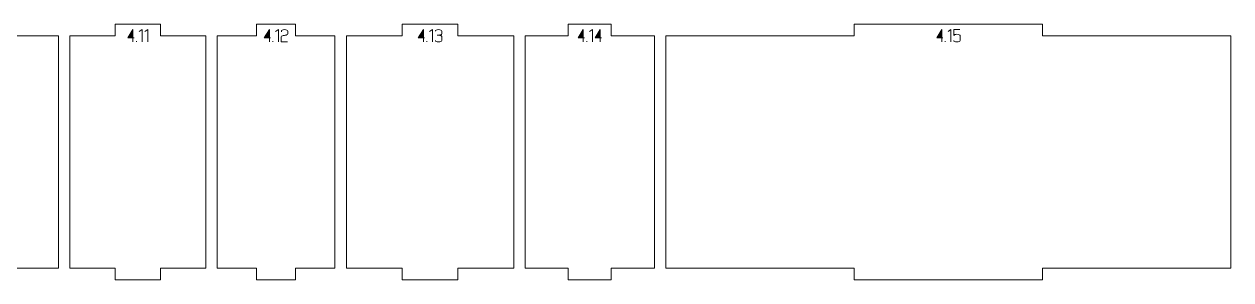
# Model space of a CAD drawing. Header units: centimetres. Extents: x -158 to 228, y -202 to 254.
# Drawn here: x -76.81 to -45.59, y -151.34 to -144.74 of the extents above; entities that cross this region are included whole.
import ezdxf

# ---------------------------------------------------------------- set-up
doc = ezdxf.new("R2010")
doc.units = ezdxf.units.CM
doc.header["$MEASUREMENT"] = 0
doc.layers.add('Capa 1', color=7, linetype='Continuous')

msp = doc.modelspace()

# ---------------------------------------------------------------- hatches: boundary and pattern name
at = {"layer": 'Capa 1', "true_color": 0x3e4095}
h = msp.add_hatch(color=175, dxfattribs=at)
edge = h.paths.add_edge_path()
edge.add_spline(control_points=[(-73.99664, -145.0886), (-73.99664, -145.0886), (-73.99664, -144.87626), (-73.99664, -144.87626), (-73.99664, -144.87626), (-74.12643, -145.0886), (-74.12643, -145.0886), (-74.12643, -145.0886), (-73.99664, -145.0886), (-73.99664, -145.0886)], knot_values=[0, 0, 0, 0, 0.33333333, 0.33333333, 0.33333333, 0.66666667, 0.66666667, 0.66666667, 1, 1, 1, 1], degree=3, periodic=1)
h = msp.add_hatch(color=175, dxfattribs=at)
edge = h.paths.add_edge_path()
edge.add_spline(control_points=[(-73.99664, -145.0886), (-73.99664, -145.0886), (-73.99664, -145.19316), (-73.99664, -145.19316), (-73.99664, -145.19316), (-73.99664, -145.0886), (-73.99664, -145.0886), (-73.99664, -145.0886), (-74.12643, -145.0886), (-74.12643, -145.0886), (-74.12643, -145.0886), (-73.99664, -144.87626), (-73.99664, -144.87626), (-73.99664, -144.87626), (-73.99664, -145.0886), (-73.99664, -145.0886), (-73.99664, -145.0886), (-73.96683, -145.0886), (-73.96683, -145.0886), (-73.96683, -145.0886), (-73.99664, -145.0886), (-73.99664, -145.0886)], knot_values=[0, 0, 0, 0, 0.14285714, 0.14285714, 0.14285714, 0.28571429, 0.28571429, 0.28571429, 0.42857143, 0.42857143, 0.42857143, 0.57142857, 0.57142857, 0.57142857, 0.71428571, 0.71428571, 0.71428571, 0.85714286, 0.85714286, 0.85714286, 1, 1, 1, 1], degree=3, periodic=1)
h = msp.add_hatch(color=175, dxfattribs=at)
edge = h.paths.add_edge_path()
edge.add_spline(control_points=[(-73.75679, -144.87626), (-73.75679, -144.87626), (-73.83292, -144.929), (-73.83292, -144.929), (-73.83292, -144.929), (-73.75679, -144.87626), (-73.75679, -144.87626), (-73.75679, -144.87626), (-73.75679, -145.19316), (-73.75679, -145.19316), (-73.75679, -145.19316), (-73.75679, -144.87626), (-73.75679, -144.87626)], knot_values=[0, 0, 0, 0, 0.25, 0.25, 0.25, 0.5, 0.5, 0.5, 0.75, 0.75, 0.75, 1, 1, 1, 1], degree=3, periodic=1)
h = msp.add_hatch(color=175, dxfattribs=at)
edge = h.paths.add_edge_path()
edge.add_spline(control_points=[(-73.61003, -144.87626), (-73.61003, -144.87626), (-73.68616, -144.929), (-73.68616, -144.929), (-73.68616, -144.929), (-73.61003, -144.87626), (-73.61003, -144.87626), (-73.61003, -144.87626), (-73.61003, -145.19316), (-73.61003, -145.19316), (-73.61003, -145.19316), (-73.61003, -144.87626), (-73.61003, -144.87626)], knot_values=[0, 0, 0, 0, 0.25, 0.25, 0.25, 0.5, 0.5, 0.5, 0.75, 0.75, 0.75, 1, 1, 1, 1], degree=3, periodic=1)
h = msp.add_hatch(color=175, dxfattribs=at)
edge = h.paths.add_edge_path()
edge.add_spline(control_points=[(-70.46675, -145.0886), (-70.46675, -145.0886), (-70.46675, -144.87626), (-70.46675, -144.87626), (-70.46675, -144.87626), (-70.59654, -145.0886), (-70.59654, -145.0886), (-70.59654, -145.0886), (-70.46675, -145.0886), (-70.46675, -145.0886)], knot_values=[0, 0, 0, 0, 0.33333333, 0.33333333, 0.33333333, 0.66666667, 0.66666667, 0.66666667, 1, 1, 1, 1], degree=3, periodic=1)
h = msp.add_hatch(color=175, dxfattribs=at)
edge = h.paths.add_edge_path()
edge.add_spline(control_points=[(-70.46675, -145.0886), (-70.46675, -145.0886), (-70.46675, -145.19316), (-70.46675, -145.19316), (-70.46675, -145.19316), (-70.46675, -145.0886), (-70.46675, -145.0886), (-70.46675, -145.0886), (-70.59654, -145.0886), (-70.59654, -145.0886), (-70.59654, -145.0886), (-70.46675, -144.87626), (-70.46675, -144.87626), (-70.46675, -144.87626), (-70.46675, -145.0886), (-70.46675, -145.0886), (-70.46675, -145.0886), (-70.43694, -145.0886), (-70.43694, -145.0886), (-70.43694, -145.0886), (-70.46675, -145.0886), (-70.46675, -145.0886)], knot_values=[0, 0, 0, 0, 0.14285714, 0.14285714, 0.14285714, 0.28571429, 0.28571429, 0.28571429, 0.42857143, 0.42857143, 0.42857143, 0.57142857, 0.57142857, 0.57142857, 0.71428571, 0.71428571, 0.71428571, 0.85714286, 0.85714286, 0.85714286, 1, 1, 1, 1], degree=3, periodic=1)
h = msp.add_hatch(color=175, dxfattribs=at)
edge = h.paths.add_edge_path()
edge.add_spline(control_points=[(-70.2269, -144.87626), (-70.2269, -144.87626), (-70.30303, -144.929), (-70.30303, -144.929), (-70.30303, -144.929), (-70.2269, -144.87626), (-70.2269, -144.87626), (-70.2269, -144.87626), (-70.2269, -145.19316), (-70.2269, -145.19316), (-70.2269, -145.19316), (-70.2269, -144.87626), (-70.2269, -144.87626)], knot_values=[0, 0, 0, 0, 0.25, 0.25, 0.25, 0.5, 0.5, 0.5, 0.75, 0.75, 0.75, 1, 1, 1, 1], degree=3, periodic=1)
h = msp.add_hatch(color=175, dxfattribs=at)
edge = h.paths.add_edge_path()
edge.add_spline(control_points=[(-70.15673, -145.19316), (-70.15673, -145.19316), (-70.15673, -145.06062), (-70.15673, -145.06062), (-70.15581, -145.0487), (-70.14496, -145.03953), (-70.12417, -145.03311), (-70.11561, -145.03249), (-70.10743, -145.0315), (-70.09963, -145.03012), (-70.09184, -145.02875), (-70.08396, -145.0273), (-70.07601, -145.02577), (-70.06134, -145.02332), (-70.0501, -145.02133), (-70.04231, -145.01981), (-70.03451, -145.01828), (-70.02694, -145.01629), (-70.0196, -145.01384), (-70.00065, -145.00681), (-69.99117, -144.99779), (-69.99117, -144.98679), (-69.99117, -144.98679), (-69.99117, -144.91203), (-69.99117, -144.91203), (-69.99117, -144.90225), (-69.99904, -144.89392), (-70.01479, -144.88704), (-70.03053, -144.88016), (-70.05018, -144.87672), (-70.07372, -144.87672), (-70.09726, -144.87672), (-70.11691, -144.88016), (-70.13265, -144.88704), (-70.1484, -144.89392), (-70.15627, -144.90225), (-70.15627, -144.91203), (-70.15627, -144.91203), (-70.15627, -144.9345), (-70.15627, -144.9345), (-70.15627, -144.9345), (-70.15627, -144.91203), (-70.15627, -144.91203), (-70.15627, -144.90225), (-70.1484, -144.89392), (-70.13265, -144.88704), (-70.11691, -144.88016), (-70.09726, -144.87672), (-70.07372, -144.87672), (-70.05018, -144.87672), (-70.03053, -144.88016), (-70.01479, -144.88704), (-69.99904, -144.89392), (-69.99117, -144.90225), (-69.99117, -144.91203), (-69.99117, -144.91203), (-69.99117, -144.98679), (-69.99117, -144.98679), (-69.99117, -144.99779), (-70.00065, -145.00681), (-70.0196, -145.01384), (-70.02694, -145.01629), (-70.03451, -145.01828), (-70.04231, -145.01981), (-70.0501, -145.02133), (-70.06134, -145.02332), (-70.07601, -145.02577), (-70.08396, -145.0273), (-70.09184, -145.02875), (-70.09963, -145.03012), (-70.10743, -145.0315), (-70.11561, -145.03249), (-70.12417, -145.03311), (-70.14496, -145.03953), (-70.15581, -145.0487), (-70.15673, -145.06062), (-70.15673, -145.06062), (-70.15673, -145.19316), (-70.15673, -145.19316), (-70.15673, -145.19316), (-69.99988, -145.19316), (-69.99988, -145.19316), (-69.99988, -145.19316), (-70.15673, -145.19316), (-70.15673, -145.19316)], knot_values=[0, 0, 0, 0, 0.03571429, 0.03571429, 0.03571429, 0.07142857, 0.07142857, 0.07142857, 0.10714286, 0.10714286, 0.10714286, 0.14285714, 0.14285714, 0.14285714, 0.17857143, 0.17857143, 0.17857143, 0.21428571, 0.21428571, 0.21428571, 0.25, 0.25, 0.25, 0.28571429, 0.28571429, 0.28571429, 0.32142857, 0.32142857, 0.32142857, 0.35714286, 0.35714286, 0.35714286, 0.39285714, 0.39285714, 0.39285714, 0.42857143, 0.42857143, 0.42857143, 0.46428571, 0.46428571, 0.46428571, 0.5, 0.5, 0.5, 0.53571429, 0.53571429, 0.53571429, 0.57142857, 0.57142857, 0.57142857, 0.60714286, 0.60714286, 0.60714286, 0.64285714, 0.64285714, 0.64285714, 0.67857143, 0.67857143, 0.67857143, 0.71428571, 0.71428571, 0.71428571, 0.75, 0.75, 0.75, 0.78571429, 0.78571429, 0.78571429, 0.82142857, 0.82142857, 0.82142857, 0.85714286, 0.85714286, 0.85714286, 0.89285714, 0.89285714, 0.89285714, 0.92857143, 0.92857143, 0.92857143, 0.96428571, 0.96428571, 0.96428571, 1, 1, 1, 1], degree=3, periodic=1)
h = msp.add_hatch(color=175, dxfattribs=at)
edge = h.paths.add_edge_path()
edge.add_spline(control_points=[(-66.48323, -145.0886), (-66.48323, -145.0886), (-66.48323, -144.87626), (-66.48323, -144.87626), (-66.48323, -144.87626), (-66.61302, -145.0886), (-66.61302, -145.0886), (-66.61302, -145.0886), (-66.48323, -145.0886), (-66.48323, -145.0886)], knot_values=[0, 0, 0, 0, 0.33333333, 0.33333333, 0.33333333, 0.66666667, 0.66666667, 0.66666667, 1, 1, 1, 1], degree=3, periodic=1)
h = msp.add_hatch(color=175, dxfattribs=at)
edge = h.paths.add_edge_path()
edge.add_spline(control_points=[(-66.48323, -145.0886), (-66.48323, -145.0886), (-66.48323, -145.19316), (-66.48323, -145.19316), (-66.48323, -145.19316), (-66.48323, -145.0886), (-66.48323, -145.0886), (-66.48323, -145.0886), (-66.61302, -145.0886), (-66.61302, -145.0886), (-66.61302, -145.0886), (-66.48323, -144.87626), (-66.48323, -144.87626), (-66.48323, -144.87626), (-66.48323, -145.0886), (-66.48323, -145.0886), (-66.48323, -145.0886), (-66.45342, -145.0886), (-66.45342, -145.0886), (-66.45342, -145.0886), (-66.48323, -145.0886), (-66.48323, -145.0886)], knot_values=[0, 0, 0, 0, 0.14285714, 0.14285714, 0.14285714, 0.28571429, 0.28571429, 0.28571429, 0.42857143, 0.42857143, 0.42857143, 0.57142857, 0.57142857, 0.57142857, 0.71428571, 0.71428571, 0.71428571, 0.85714286, 0.85714286, 0.85714286, 1, 1, 1, 1], degree=3, periodic=1)
h = msp.add_hatch(color=175, dxfattribs=at)
edge = h.paths.add_edge_path()
edge.add_spline(control_points=[(-66.24338, -144.87626), (-66.24338, -144.87626), (-66.31951, -144.929), (-66.31951, -144.929), (-66.31951, -144.929), (-66.24338, -144.87626), (-66.24338, -144.87626), (-66.24338, -144.87626), (-66.24338, -145.19316), (-66.24338, -145.19316), (-66.24338, -145.19316), (-66.24338, -144.87626), (-66.24338, -144.87626)], knot_values=[0, 0, 0, 0, 0.25, 0.25, 0.25, 0.5, 0.5, 0.5, 0.75, 0.75, 0.75, 1, 1, 1, 1], degree=3, periodic=1)
h = msp.add_hatch(color=175, dxfattribs=at)
edge = h.paths.add_edge_path()
edge.add_spline(control_points=[(-66.0902, -145.19316), (-66.11374, -145.19316), (-66.13339, -145.18972), (-66.14913, -145.18284), (-66.16488, -145.17596), (-66.17275, -145.16763), (-66.17275, -145.15785), (-66.17275, -145.16763), (-66.16488, -145.17596), (-66.14913, -145.18284), (-66.13339, -145.18972), (-66.11374, -145.19316), (-66.0902, -145.19316), (-66.06666, -145.19316), (-66.04701, -145.18972), (-66.03127, -145.18284), (-66.01552, -145.17596), (-66.00765, -145.16763), (-66.00765, -145.15785), (-66.00765, -145.15785), (-66.00765, -145.05466), (-66.00765, -145.05466), (-66.00765, -145.0464), (-66.01331, -145.03922), (-66.02462, -145.03311), (-66.03593, -145.02699), (-66.0691, -145.02286), (-66.12414, -145.02072), (-66.06941, -145.01736), (-66.03654, -145.01338), (-66.02554, -145.0088), (-66.01453, -145.00421), (-66.00857, -144.99672), (-66.00765, -144.98633), (-66.00765, -144.98633), (-66.00765, -144.91203), (-66.00765, -144.91203), (-66.00765, -144.90225), (-66.01552, -144.89392), (-66.03127, -144.88704), (-66.04701, -144.88016), (-66.06666, -144.87672), (-66.0902, -144.87672), (-66.11374, -144.87672), (-66.13339, -144.88016), (-66.14913, -144.88704), (-66.16488, -144.89392), (-66.17275, -144.90225), (-66.17275, -144.91203), (-66.17275, -144.90225), (-66.16488, -144.89392), (-66.14913, -144.88704), (-66.13339, -144.88016), (-66.11374, -144.87672), (-66.0902, -144.87672), (-66.06666, -144.87672), (-66.04701, -144.88016), (-66.03127, -144.88704), (-66.01552, -144.89392), (-66.00765, -144.90225), (-66.00765, -144.91203), (-66.00765, -144.91203), (-66.00765, -144.98633), (-66.00765, -144.98633), (-66.00857, -144.99672), (-66.01453, -145.00421), (-66.02554, -145.0088), (-66.03654, -145.01338), (-66.06941, -145.01736), (-66.12414, -145.02072), (-66.0691, -145.02286), (-66.03593, -145.02699), (-66.02462, -145.03311), (-66.01331, -145.03922), (-66.00765, -145.0464), (-66.00765, -145.05466), (-66.00765, -145.05466), (-66.00765, -145.15785), (-66.00765, -145.15785), (-66.00765, -145.16763), (-66.01552, -145.17596), (-66.03127, -145.18284), (-66.04701, -145.18972), (-66.06666, -145.19316), (-66.0902, -145.19316)], knot_values=[0, 0, 0, 0, 0.03571429, 0.03571429, 0.03571429, 0.07142857, 0.07142857, 0.07142857, 0.10714286, 0.10714286, 0.10714286, 0.14285714, 0.14285714, 0.14285714, 0.17857143, 0.17857143, 0.17857143, 0.21428571, 0.21428571, 0.21428571, 0.25, 0.25, 0.25, 0.28571429, 0.28571429, 0.28571429, 0.32142857, 0.32142857, 0.32142857, 0.35714286, 0.35714286, 0.35714286, 0.39285714, 0.39285714, 0.39285714, 0.42857143, 0.42857143, 0.42857143, 0.46428571, 0.46428571, 0.46428571, 0.5, 0.5, 0.5, 0.53571429, 0.53571429, 0.53571429, 0.57142857, 0.57142857, 0.57142857, 0.60714286, 0.60714286, 0.60714286, 0.64285714, 0.64285714, 0.64285714, 0.67857143, 0.67857143, 0.67857143, 0.71428571, 0.71428571, 0.71428571, 0.75, 0.75, 0.75, 0.78571429, 0.78571429, 0.78571429, 0.82142857, 0.82142857, 0.82142857, 0.85714286, 0.85714286, 0.85714286, 0.89285714, 0.89285714, 0.89285714, 0.92857143, 0.92857143, 0.92857143, 0.96428571, 0.96428571, 0.96428571, 1, 1, 1, 1], degree=3, periodic=1)
h = msp.add_hatch(color=175, dxfattribs=at)
edge = h.paths.add_edge_path()
edge.add_spline(control_points=[(-62.34697, -145.0886), (-62.34697, -145.0886), (-62.34697, -144.87626), (-62.34697, -144.87626), (-62.34697, -144.87626), (-62.47676, -145.0886), (-62.47676, -145.0886), (-62.47676, -145.0886), (-62.34697, -145.0886), (-62.34697, -145.0886)], knot_values=[0, 0, 0, 0, 0.33333333, 0.33333333, 0.33333333, 0.66666667, 0.66666667, 0.66666667, 1, 1, 1, 1], degree=3, periodic=1)
h = msp.add_hatch(color=175, dxfattribs=at)
edge = h.paths.add_edge_path()
edge.add_spline(control_points=[(-62.34697, -145.0886), (-62.34697, -145.0886), (-62.34697, -145.19316), (-62.34697, -145.19316), (-62.34697, -145.19316), (-62.34697, -145.0886), (-62.34697, -145.0886), (-62.34697, -145.0886), (-62.47676, -145.0886), (-62.47676, -145.0886), (-62.47676, -145.0886), (-62.34697, -144.87626), (-62.34697, -144.87626), (-62.34697, -144.87626), (-62.34697, -145.0886), (-62.34697, -145.0886), (-62.34697, -145.0886), (-62.31716, -145.0886), (-62.31716, -145.0886), (-62.31716, -145.0886), (-62.34697, -145.0886), (-62.34697, -145.0886)], knot_values=[0, 0, 0, 0, 0.14285714, 0.14285714, 0.14285714, 0.28571429, 0.28571429, 0.28571429, 0.42857143, 0.42857143, 0.42857143, 0.57142857, 0.57142857, 0.57142857, 0.71428571, 0.71428571, 0.71428571, 0.85714286, 0.85714286, 0.85714286, 1, 1, 1, 1], degree=3, periodic=1)
h = msp.add_hatch(color=175, dxfattribs=at)
edge = h.paths.add_edge_path()
edge.add_spline(control_points=[(-62.10712, -144.87626), (-62.10712, -144.87626), (-62.18325, -144.929), (-62.18325, -144.929), (-62.18325, -144.929), (-62.10712, -144.87626), (-62.10712, -144.87626), (-62.10712, -144.87626), (-62.10712, -145.19316), (-62.10712, -145.19316), (-62.10712, -145.19316), (-62.10712, -144.87626), (-62.10712, -144.87626)], knot_values=[0, 0, 0, 0, 0.25, 0.25, 0.25, 0.5, 0.5, 0.5, 0.75, 0.75, 0.75, 1, 1, 1, 1], degree=3, periodic=1)
h = msp.add_hatch(color=175, dxfattribs=at)
edge = h.paths.add_edge_path()
edge.add_spline(control_points=[(-61.9067, -145.0886), (-61.9067, -145.0886), (-61.9067, -144.87626), (-61.9067, -144.87626), (-61.9067, -144.87626), (-62.03649, -145.0886), (-62.03649, -145.0886), (-62.03649, -145.0886), (-61.9067, -145.0886), (-61.9067, -145.0886)], knot_values=[0, 0, 0, 0, 0.33333333, 0.33333333, 0.33333333, 0.66666667, 0.66666667, 0.66666667, 1, 1, 1, 1], degree=3, periodic=1)
h = msp.add_hatch(color=175, dxfattribs=at)
edge = h.paths.add_edge_path()
edge.add_spline(control_points=[(-61.9067, -145.0886), (-61.9067, -145.0886), (-61.9067, -145.19316), (-61.9067, -145.19316), (-61.9067, -145.19316), (-61.9067, -145.0886), (-61.9067, -145.0886), (-61.9067, -145.0886), (-62.03649, -145.0886), (-62.03649, -145.0886), (-62.03649, -145.0886), (-61.9067, -144.87626), (-61.9067, -144.87626), (-61.9067, -144.87626), (-61.9067, -145.0886), (-61.9067, -145.0886), (-61.9067, -145.0886), (-61.87689, -145.0886), (-61.87689, -145.0886), (-61.87689, -145.0886), (-61.9067, -145.0886), (-61.9067, -145.0886)], knot_values=[0, 0, 0, 0, 0.14285714, 0.14285714, 0.14285714, 0.28571429, 0.28571429, 0.28571429, 0.42857143, 0.42857143, 0.42857143, 0.57142857, 0.57142857, 0.57142857, 0.71428571, 0.71428571, 0.71428571, 0.85714286, 0.85714286, 0.85714286, 1, 1, 1, 1], degree=3, periodic=1)
h = msp.add_hatch(color=175, dxfattribs=at)
edge = h.paths.add_edge_path()
edge.add_spline(control_points=[(-53.07406, -145.0886), (-53.07406, -145.0886), (-53.07406, -144.87626), (-53.07406, -144.87626), (-53.07406, -144.87626), (-53.20385, -145.0886), (-53.20385, -145.0886), (-53.20385, -145.0886), (-53.07406, -145.0886), (-53.07406, -145.0886)], knot_values=[0, 0, 0, 0, 0.33333333, 0.33333333, 0.33333333, 0.66666667, 0.66666667, 0.66666667, 1, 1, 1, 1], degree=3, periodic=1)
h = msp.add_hatch(color=175, dxfattribs=at)
edge = h.paths.add_edge_path()
edge.add_spline(control_points=[(-53.07406, -145.0886), (-53.07406, -145.0886), (-53.07406, -145.19316), (-53.07406, -145.19316), (-53.07406, -145.19316), (-53.07406, -145.0886), (-53.07406, -145.0886), (-53.07406, -145.0886), (-53.20385, -145.0886), (-53.20385, -145.0886), (-53.20385, -145.0886), (-53.07406, -144.87626), (-53.07406, -144.87626), (-53.07406, -144.87626), (-53.07406, -145.0886), (-53.07406, -145.0886), (-53.07406, -145.0886), (-53.04425, -145.0886), (-53.04425, -145.0886), (-53.04425, -145.0886), (-53.07406, -145.0886), (-53.07406, -145.0886)], knot_values=[0, 0, 0, 0, 0.14285714, 0.14285714, 0.14285714, 0.28571429, 0.28571429, 0.28571429, 0.42857143, 0.42857143, 0.42857143, 0.57142857, 0.57142857, 0.57142857, 0.71428571, 0.71428571, 0.71428571, 0.85714286, 0.85714286, 0.85714286, 1, 1, 1, 1], degree=3, periodic=1)
h = msp.add_hatch(color=175, dxfattribs=at)
edge = h.paths.add_edge_path()
edge.add_spline(control_points=[(-52.83421, -144.87626), (-52.83421, -144.87626), (-52.91034, -144.929), (-52.91034, -144.929), (-52.91034, -144.929), (-52.83421, -144.87626), (-52.83421, -144.87626), (-52.83421, -144.87626), (-52.83421, -145.19316), (-52.83421, -145.19316), (-52.83421, -145.19316), (-52.83421, -144.87626), (-52.83421, -144.87626)], knot_values=[0, 0, 0, 0, 0.25, 0.25, 0.25, 0.5, 0.5, 0.5, 0.75, 0.75, 0.75, 1, 1, 1, 1], degree=3, periodic=1)
h = msp.add_hatch(color=175, dxfattribs=at)
edge = h.paths.add_edge_path()
edge.add_spline(control_points=[(-52.68103, -145.19316), (-52.70457, -145.19316), (-52.72422, -145.18972), (-52.73996, -145.18284), (-52.75571, -145.17596), (-52.76358, -145.16763), (-52.76358, -145.15785), (-52.76358, -145.16763), (-52.75571, -145.17596), (-52.73996, -145.18284), (-52.72422, -145.18972), (-52.70457, -145.19316), (-52.68103, -145.19316), (-52.65749, -145.19316), (-52.63784, -145.18972), (-52.6221, -145.18284), (-52.60635, -145.17596), (-52.59848, -145.16763), (-52.59848, -145.15785), (-52.59848, -145.15785), (-52.59848, -145.03219), (-52.59848, -145.03219), (-52.59848, -145.0224), (-52.60635, -145.01407), (-52.6221, -145.00719), (-52.63784, -145.00031), (-52.65749, -144.99687), (-52.68103, -144.99687), (-52.70243, -144.99871), (-52.71894, -145.00116), (-52.73056, -145.00421), (-52.74218, -145.00727), (-52.75318, -145.0166), (-52.76358, -145.03219), (-52.76358, -145.03219), (-52.76358, -144.87672), (-52.76358, -144.87672), (-52.76358, -144.87672), (-52.60398, -144.87672), (-52.60398, -144.87672), (-52.60398, -144.87672), (-52.76358, -144.87672), (-52.76358, -144.87672), (-52.76358, -144.87672), (-52.76358, -145.03219), (-52.76358, -145.03219), (-52.75318, -145.0166), (-52.74218, -145.00727), (-52.73056, -145.00421), (-52.71894, -145.00116), (-52.70243, -144.99871), (-52.68103, -144.99687), (-52.65749, -144.99687), (-52.63784, -145.00031), (-52.6221, -145.00719), (-52.60635, -145.01407), (-52.59848, -145.0224), (-52.59848, -145.03219), (-52.59848, -145.03219), (-52.59848, -145.15785), (-52.59848, -145.15785), (-52.59848, -145.16763), (-52.60635, -145.17596), (-52.6221, -145.18284), (-52.63784, -145.18972), (-52.65749, -145.19316), (-52.68103, -145.19316)], knot_values=[0, 0, 0, 0, 0.04545455, 0.04545455, 0.04545455, 0.09090909, 0.09090909, 0.09090909, 0.13636364, 0.13636364, 0.13636364, 0.18181818, 0.18181818, 0.18181818, 0.22727273, 0.22727273, 0.22727273, 0.27272727, 0.27272727, 0.27272727, 0.31818182, 0.31818182, 0.31818182, 0.36363636, 0.36363636, 0.36363636, 0.40909091, 0.40909091, 0.40909091, 0.45454545, 0.45454545, 0.45454545, 0.5, 0.5, 0.5, 0.54545455, 0.54545455, 0.54545455, 0.59090909, 0.59090909, 0.59090909, 0.63636364, 0.63636364, 0.63636364, 0.68181818, 0.68181818, 0.68181818, 0.72727273, 0.72727273, 0.72727273, 0.77272727, 0.77272727, 0.77272727, 0.81818182, 0.81818182, 0.81818182, 0.86363636, 0.86363636, 0.86363636, 0.90909091, 0.90909091, 0.90909091, 0.95454545, 0.95454545, 0.95454545, 1, 1, 1, 1], degree=3, periodic=1)
h = msp.add_hatch(color=175, dxfattribs=at)
edge = h.paths.add_edge_path()
edge.add_spline(control_points=[(-73.9063, -145.19316), (-73.9063, -145.19316), (-73.9063, -145.17069), (-73.9063, -145.17069), (-73.9063, -145.17069), (-73.9063, -145.19316), (-73.9063, -145.19316)], knot_values=[0, 0, 0, 0, 0.5, 0.5, 0.5, 1, 1, 1, 1], degree=3, periodic=1)
h = msp.add_hatch(color=175, dxfattribs=at)
edge = h.paths.add_edge_path()
edge.add_spline(control_points=[(-70.37641, -145.19316), (-70.37641, -145.19316), (-70.37641, -145.17069), (-70.37641, -145.17069), (-70.37641, -145.17069), (-70.37641, -145.19316), (-70.37641, -145.19316)], knot_values=[0, 0, 0, 0, 0.5, 0.5, 0.5, 1, 1, 1, 1], degree=3, periodic=1)
h = msp.add_hatch(color=175, dxfattribs=at)
edge = h.paths.add_edge_path()
edge.add_spline(control_points=[(-66.39289, -145.19316), (-66.39289, -145.19316), (-66.39289, -145.17069), (-66.39289, -145.17069), (-66.39289, -145.17069), (-66.39289, -145.19316), (-66.39289, -145.19316)], knot_values=[0, 0, 0, 0, 0.5, 0.5, 0.5, 1, 1, 1, 1], degree=3, periodic=1)
h = msp.add_hatch(color=175, dxfattribs=at)
edge = h.paths.add_edge_path()
edge.add_spline(control_points=[(-62.25663, -145.19316), (-62.25663, -145.19316), (-62.25663, -145.17069), (-62.25663, -145.17069), (-62.25663, -145.17069), (-62.25663, -145.19316), (-62.25663, -145.19316)], knot_values=[0, 0, 0, 0, 0.5, 0.5, 0.5, 1, 1, 1, 1], degree=3, periodic=1)
h = msp.add_hatch(color=175, dxfattribs=at)
edge = h.paths.add_edge_path()
edge.add_spline(control_points=[(-52.98372, -145.19316), (-52.98372, -145.19316), (-52.98372, -145.17069), (-52.98372, -145.17069), (-52.98372, -145.17069), (-52.98372, -145.19316), (-52.98372, -145.19316)], knot_values=[0, 0, 0, 0, 0.5, 0.5, 0.5, 1, 1, 1, 1], degree=3, periodic=1)

# ---------------------------------------------------------------- linework, layer by layer
at = {"layer": 'Capa 1', "color": 240, "lineweight": 20}
for points in [[(-79.32985, -145.03596), (-79.32985, -145.03596), (-79.32985, -151.03596), (-79.32985, -151.03596), (-79.32985, -151.03596), (-78.19442, -151.03596), (-78.19442, -151.03596), (-78.19442, -151.03596), (-78.19442, -151.33596), (-78.19442, -151.33596), (-78.19442, -151.33596), (-77.05898, -151.33596), (-77.05898, -151.33596), (-77.05898, -151.33596), (-77.05898, -151.03596), (-77.05898, -151.03596), (-77.05898, -151.03596), (-75.92354, -151.03596), (-75.92354, -151.03596), (-75.92354, -151.03596), (-75.92354, -145.03596), (-75.92354, -145.03596), (-75.92354, -145.03596), (-77.05898, -145.03596), (-77.05898, -145.03596), (-77.05898, -145.03596), (-77.05898, -144.73596), (-77.05898, -144.73596), (-77.05898, -144.73596), (-78.19442, -144.73596), (-78.19442, -144.73596), (-78.19442, -144.73596), (-78.19442, -145.03596), (-78.19442, -145.03596), (-78.19442, -145.03596), (-79.32985, -145.03596), (-79.32985, -145.03596)], [(-75.62354, -145.03596), (-75.62354, -145.03596), (-75.62354, -151.03596), (-75.62354, -151.03596), (-75.62354, -151.03596), (-74.45334, -151.03596), (-74.45334, -151.03596), (-74.45334, -151.03596), (-74.45334, -151.33596), (-74.45334, -151.33596), (-74.45334, -151.33596), (-73.28313, -151.33596), (-73.28313, -151.33596), (-73.28313, -151.33596), (-73.28313, -151.03596), (-73.28313, -151.03596), (-73.28313, -151.03596), (-72.11292, -151.03596), (-72.11292, -151.03596), (-72.11292, -151.03596), (-72.11292, -145.03596), (-72.11292, -145.03596), (-72.11292, -145.03596), (-73.28313, -145.03596), (-73.28313, -145.03596), (-73.28313, -145.03596), (-73.28313, -144.73596), (-73.28313, -144.73596), (-73.28313, -144.73596), (-74.45334, -144.73596), (-74.45334, -144.73596), (-74.45334, -144.73596), (-74.45334, -145.03596), (-74.45334, -145.03596), (-74.45334, -145.03596), (-75.62354, -145.03596), (-75.62354, -145.03596)], [(-71.81292, -145.03596), (-71.81292, -145.03596), (-71.81292, -151.03596), (-71.81292, -151.03596), (-71.81292, -151.03596), (-70.80021, -151.03596), (-70.80021, -151.03596), (-70.80021, -151.03596), (-70.80021, -151.33596), (-70.80021, -151.33596), (-70.80021, -151.33596), (-69.7875, -151.33596), (-69.7875, -151.33596), (-69.7875, -151.33596), (-69.7875, -151.03596), (-69.7875, -151.03596), (-69.7875, -151.03596), (-68.77479, -151.03596), (-68.77479, -151.03596), (-68.77479, -151.03596), (-68.77479, -145.03596), (-68.77479, -145.03596), (-68.77479, -145.03596), (-69.7875, -145.03596), (-69.7875, -145.03596), (-69.7875, -145.03596), (-69.7875, -144.73596), (-69.7875, -144.73596), (-69.7875, -144.73596), (-70.80021, -144.73596), (-70.80021, -144.73596), (-70.80021, -144.73596), (-70.80021, -145.03596), (-70.80021, -145.03596), (-70.80021, -145.03596), (-71.81292, -145.03596), (-71.81292, -145.03596)], [(-68.47479, -145.03596), (-68.47479, -145.03596), (-68.47479, -151.03596), (-68.47479, -151.03596), (-68.47479, -151.03596), (-67.03182, -151.03596), (-67.03182, -151.03596), (-67.03182, -151.03596), (-67.03182, -151.33596), (-67.03182, -151.33596), (-67.03182, -151.33596), (-65.58886, -151.33596), (-65.58886, -151.33596), (-65.58886, -151.33596), (-65.58886, -151.03596), (-65.58886, -151.03596), (-65.58886, -151.03596), (-64.14589, -151.03596), (-64.14589, -151.03596), (-64.14589, -151.03596), (-64.14589, -145.03596), (-64.14589, -145.03596), (-64.14589, -145.03596), (-65.58886, -145.03596), (-65.58886, -145.03596), (-65.58886, -145.03596), (-65.58886, -144.73596), (-65.58886, -144.73596), (-65.58886, -144.73596), (-67.03182, -144.73596), (-67.03182, -144.73596), (-67.03182, -144.73596), (-67.03182, -145.03596), (-67.03182, -145.03596), (-67.03182, -145.03596), (-68.47479, -145.03596), (-68.47479, -145.03596)], [(-63.84589, -145.03596), (-63.84589, -145.03596), (-63.84589, -151.03596), (-63.84589, -151.03596), (-63.84589, -151.03596), (-62.73318, -151.03596), (-62.73318, -151.03596), (-62.73318, -151.03596), (-62.73318, -151.33596), (-62.73318, -151.33596), (-62.73318, -151.33596), (-61.62047, -151.33596), (-61.62047, -151.33596), (-61.62047, -151.33596), (-61.62047, -151.03596), (-61.62047, -151.03596), (-61.62047, -151.03596), (-60.50776, -151.03596), (-60.50776, -151.03596), (-60.50776, -151.03596), (-60.50776, -145.03596), (-60.50776, -145.03596), (-60.50776, -145.03596), (-61.62047, -145.03596), (-61.62047, -145.03596), (-61.62047, -145.03596), (-61.62047, -144.73596), (-61.62047, -144.73596), (-61.62047, -144.73596), (-62.73318, -144.73596), (-62.73318, -144.73596), (-62.73318, -144.73596), (-62.73318, -145.03596), (-62.73318, -145.03596), (-62.73318, -145.03596), (-63.84589, -145.03596), (-63.84589, -145.03596)], [(-60.20776, -145.03596), (-60.20776, -145.03596), (-60.20776, -151.03596), (-60.20776, -151.03596), (-60.20776, -151.03596), (-55.3367, -151.03596), (-55.3367, -151.03596), (-55.3367, -151.03596), (-55.3367, -151.33596), (-55.3367, -151.33596), (-55.3367, -151.33596), (-50.46564, -151.33596), (-50.46564, -151.33596), (-50.46564, -151.33596), (-50.46564, -151.03596), (-50.46564, -151.03596), (-50.46564, -151.03596), (-45.59458, -151.03596), (-45.59458, -151.03596), (-45.59458, -151.03596), (-45.59458, -145.03596), (-45.59458, -145.03596), (-45.59458, -145.03596), (-50.46564, -145.03596), (-50.46564, -145.03596), (-50.46564, -145.03596), (-50.46564, -144.73596), (-50.46564, -144.73596), (-50.46564, -144.73596), (-55.3367, -144.73596), (-55.3367, -144.73596), (-55.3367, -144.73596), (-55.3367, -145.03596), (-55.3367, -145.03596), (-55.3367, -145.03596), (-60.20776, -145.03596), (-60.20776, -145.03596)]]:
    msp.add_open_spline(points, degree=3, knots=[0, 0, 0, 0, 0.08333333, 0.08333333, 0.08333333, 0.16666667, 0.16666667, 0.16666667, 0.25, 0.25, 0.25, 0.33333333, 0.33333333, 0.33333333, 0.41666667, 0.41666667, 0.41666667, 0.5, 0.5, 0.5, 0.58333333, 0.58333333, 0.58333333, 0.66666667, 0.66666667, 0.66666667, 0.75, 0.75, 0.75, 0.83333333, 0.83333333, 0.83333333, 0.91666667, 0.91666667, 0.91666667, 1, 1, 1, 1], dxfattribs=at)
at = {"layer": 'Capa 1', "color": 114, "lineweight": 9}
for points, knots in [([(-73.99664, -145.0886), (-73.99664, -145.0886), (-73.99664, -144.87626), (-73.99664, -144.87626), (-73.99664, -144.87626), (-74.12643, -145.0886), (-74.12643, -145.0886), (-74.12643, -145.0886), (-73.99664, -145.0886), (-73.99664, -145.0886)], [0, 0, 0, 0, 0.33333333, 0.33333333, 0.33333333, 0.66666667, 0.66666667, 0.66666667, 1, 1, 1, 1]), ([(-73.99664, -145.0886), (-73.99664, -145.0886), (-73.99664, -145.19316), (-73.99664, -145.19316), (-73.99664, -145.19316), (-73.99664, -145.0886), (-73.99664, -145.0886), (-73.99664, -145.0886), (-74.12643, -145.0886), (-74.12643, -145.0886), (-74.12643, -145.0886), (-73.99664, -144.87626), (-73.99664, -144.87626), (-73.99664, -144.87626), (-73.99664, -145.0886), (-73.99664, -145.0886), (-73.99664, -145.0886), (-73.96683, -145.0886), (-73.96683, -145.0886), (-73.96683, -145.0886), (-73.99664, -145.0886), (-73.99664, -145.0886)], [0, 0, 0, 0, 0.14285714, 0.14285714, 0.14285714, 0.28571429, 0.28571429, 0.28571429, 0.42857143, 0.42857143, 0.42857143, 0.57142857, 0.57142857, 0.57142857, 0.71428571, 0.71428571, 0.71428571, 0.85714286, 0.85714286, 0.85714286, 1, 1, 1, 1]), ([(-73.75679, -144.87626), (-73.75679, -144.87626), (-73.83292, -144.929), (-73.83292, -144.929), (-73.83292, -144.929), (-73.75679, -144.87626), (-73.75679, -144.87626), (-73.75679, -144.87626), (-73.75679, -145.19316), (-73.75679, -145.19316), (-73.75679, -145.19316), (-73.75679, -144.87626), (-73.75679, -144.87626)], [0, 0, 0, 0, 0.25, 0.25, 0.25, 0.5, 0.5, 0.5, 0.75, 0.75, 0.75, 1, 1, 1, 1]), ([(-73.61003, -144.87626), (-73.61003, -144.87626), (-73.68616, -144.929), (-73.68616, -144.929), (-73.68616, -144.929), (-73.61003, -144.87626), (-73.61003, -144.87626), (-73.61003, -144.87626), (-73.61003, -145.19316), (-73.61003, -145.19316), (-73.61003, -145.19316), (-73.61003, -144.87626), (-73.61003, -144.87626)], [0, 0, 0, 0, 0.25, 0.25, 0.25, 0.5, 0.5, 0.5, 0.75, 0.75, 0.75, 1, 1, 1, 1]), ([(-70.46675, -145.0886), (-70.46675, -145.0886), (-70.46675, -144.87626), (-70.46675, -144.87626), (-70.46675, -144.87626), (-70.59654, -145.0886), (-70.59654, -145.0886), (-70.59654, -145.0886), (-70.46675, -145.0886), (-70.46675, -145.0886)], [0, 0, 0, 0, 0.33333333, 0.33333333, 0.33333333, 0.66666667, 0.66666667, 0.66666667, 1, 1, 1, 1]), ([(-70.46675, -145.0886), (-70.46675, -145.0886), (-70.46675, -145.19316), (-70.46675, -145.19316), (-70.46675, -145.19316), (-70.46675, -145.0886), (-70.46675, -145.0886), (-70.46675, -145.0886), (-70.59654, -145.0886), (-70.59654, -145.0886), (-70.59654, -145.0886), (-70.46675, -144.87626), (-70.46675, -144.87626), (-70.46675, -144.87626), (-70.46675, -145.0886), (-70.46675, -145.0886), (-70.46675, -145.0886), (-70.43694, -145.0886), (-70.43694, -145.0886), (-70.43694, -145.0886), (-70.46675, -145.0886), (-70.46675, -145.0886)], [0, 0, 0, 0, 0.14285714, 0.14285714, 0.14285714, 0.28571429, 0.28571429, 0.28571429, 0.42857143, 0.42857143, 0.42857143, 0.57142857, 0.57142857, 0.57142857, 0.71428571, 0.71428571, 0.71428571, 0.85714286, 0.85714286, 0.85714286, 1, 1, 1, 1]), ([(-70.2269, -144.87626), (-70.2269, -144.87626), (-70.30303, -144.929), (-70.30303, -144.929), (-70.30303, -144.929), (-70.2269, -144.87626), (-70.2269, -144.87626), (-70.2269, -144.87626), (-70.2269, -145.19316), (-70.2269, -145.19316), (-70.2269, -145.19316), (-70.2269, -144.87626), (-70.2269, -144.87626)], [0, 0, 0, 0, 0.25, 0.25, 0.25, 0.5, 0.5, 0.5, 0.75, 0.75, 0.75, 1, 1, 1, 1]), ([(-70.15673, -145.19316), (-70.15673, -145.19316), (-70.15673, -145.06062), (-70.15673, -145.06062), (-70.15581, -145.0487), (-70.14496, -145.03953), (-70.12417, -145.03311), (-70.11561, -145.03249), (-70.10743, -145.0315), (-70.09963, -145.03012), (-70.09184, -145.02875), (-70.08396, -145.0273), (-70.07601, -145.02577), (-70.06134, -145.02332), (-70.0501, -145.02133), (-70.04231, -145.01981), (-70.03451, -145.01828), (-70.02694, -145.01629), (-70.0196, -145.01384), (-70.00065, -145.00681), (-69.99117, -144.99779), (-69.99117, -144.98679), (-69.99117, -144.98679), (-69.99117, -144.91203), (-69.99117, -144.91203), (-69.99117, -144.90225), (-69.99904, -144.89392), (-70.01479, -144.88704), (-70.03053, -144.88016), (-70.05018, -144.87672), (-70.07372, -144.87672), (-70.09726, -144.87672), (-70.11691, -144.88016), (-70.13265, -144.88704), (-70.1484, -144.89392), (-70.15627, -144.90225), (-70.15627, -144.91203), (-70.15627, -144.91203), (-70.15627, -144.9345), (-70.15627, -144.9345), (-70.15627, -144.9345), (-70.15627, -144.91203), (-70.15627, -144.91203), (-70.15627, -144.90225), (-70.1484, -144.89392), (-70.13265, -144.88704), (-70.11691, -144.88016), (-70.09726, -144.87672), (-70.07372, -144.87672), (-70.05018, -144.87672), (-70.03053, -144.88016), (-70.01479, -144.88704), (-69.99904, -144.89392), (-69.99117, -144.90225), (-69.99117, -144.91203), (-69.99117, -144.91203), (-69.99117, -144.98679), (-69.99117, -144.98679), (-69.99117, -144.99779), (-70.00065, -145.00681), (-70.0196, -145.01384), (-70.02694, -145.01629), (-70.03451, -145.01828), (-70.04231, -145.01981), (-70.0501, -145.02133), (-70.06134, -145.02332), (-70.07601, -145.02577), (-70.08396, -145.0273), (-70.09184, -145.02875), (-70.09963, -145.03012), (-70.10743, -145.0315), (-70.11561, -145.03249), (-70.12417, -145.03311), (-70.14496, -145.03953), (-70.15581, -145.0487), (-70.15673, -145.06062), (-70.15673, -145.06062), (-70.15673, -145.19316), (-70.15673, -145.19316), (-70.15673, -145.19316), (-69.99988, -145.19316), (-69.99988, -145.19316), (-69.99988, -145.19316), (-70.15673, -145.19316), (-70.15673, -145.19316)], [0, 0, 0, 0, 0.03571429, 0.03571429, 0.03571429, 0.07142857, 0.07142857, 0.07142857, 0.10714286, 0.10714286, 0.10714286, 0.14285714, 0.14285714, 0.14285714, 0.17857143, 0.17857143, 0.17857143, 0.21428571, 0.21428571, 0.21428571, 0.25, 0.25, 0.25, 0.28571429, 0.28571429, 0.28571429, 0.32142857, 0.32142857, 0.32142857, 0.35714286, 0.35714286, 0.35714286, 0.39285714, 0.39285714, 0.39285714, 0.42857143, 0.42857143, 0.42857143, 0.46428571, 0.46428571, 0.46428571, 0.5, 0.5, 0.5, 0.53571429, 0.53571429, 0.53571429, 0.57142857, 0.57142857, 0.57142857, 0.60714286, 0.60714286, 0.60714286, 0.64285714, 0.64285714, 0.64285714, 0.67857143, 0.67857143, 0.67857143, 0.71428571, 0.71428571, 0.71428571, 0.75, 0.75, 0.75, 0.78571429, 0.78571429, 0.78571429, 0.82142857, 0.82142857, 0.82142857, 0.85714286, 0.85714286, 0.85714286, 0.89285714, 0.89285714, 0.89285714, 0.92857143, 0.92857143, 0.92857143, 0.96428571, 0.96428571, 0.96428571, 1, 1, 1, 1]), ([(-66.48323, -145.0886), (-66.48323, -145.0886), (-66.48323, -144.87626), (-66.48323, -144.87626), (-66.48323, -144.87626), (-66.61302, -145.0886), (-66.61302, -145.0886), (-66.61302, -145.0886), (-66.48323, -145.0886), (-66.48323, -145.0886)], [0, 0, 0, 0, 0.33333333, 0.33333333, 0.33333333, 0.66666667, 0.66666667, 0.66666667, 1, 1, 1, 1]), ([(-66.48323, -145.0886), (-66.48323, -145.0886), (-66.48323, -145.19316), (-66.48323, -145.19316), (-66.48323, -145.19316), (-66.48323, -145.0886), (-66.48323, -145.0886), (-66.48323, -145.0886), (-66.61302, -145.0886), (-66.61302, -145.0886), (-66.61302, -145.0886), (-66.48323, -144.87626), (-66.48323, -144.87626), (-66.48323, -144.87626), (-66.48323, -145.0886), (-66.48323, -145.0886), (-66.48323, -145.0886), (-66.45342, -145.0886), (-66.45342, -145.0886), (-66.45342, -145.0886), (-66.48323, -145.0886), (-66.48323, -145.0886)], [0, 0, 0, 0, 0.14285714, 0.14285714, 0.14285714, 0.28571429, 0.28571429, 0.28571429, 0.42857143, 0.42857143, 0.42857143, 0.57142857, 0.57142857, 0.57142857, 0.71428571, 0.71428571, 0.71428571, 0.85714286, 0.85714286, 0.85714286, 1, 1, 1, 1]), ([(-66.24338, -144.87626), (-66.24338, -144.87626), (-66.31951, -144.929), (-66.31951, -144.929), (-66.31951, -144.929), (-66.24338, -144.87626), (-66.24338, -144.87626), (-66.24338, -144.87626), (-66.24338, -145.19316), (-66.24338, -145.19316), (-66.24338, -145.19316), (-66.24338, -144.87626), (-66.24338, -144.87626)], [0, 0, 0, 0, 0.25, 0.25, 0.25, 0.5, 0.5, 0.5, 0.75, 0.75, 0.75, 1, 1, 1, 1]), ([(-66.0902, -145.19316), (-66.11374, -145.19316), (-66.13339, -145.18972), (-66.14913, -145.18284), (-66.16488, -145.17596), (-66.17275, -145.16763), (-66.17275, -145.15785), (-66.17275, -145.16763), (-66.16488, -145.17596), (-66.14913, -145.18284), (-66.13339, -145.18972), (-66.11374, -145.19316), (-66.0902, -145.19316), (-66.06666, -145.19316), (-66.04701, -145.18972), (-66.03127, -145.18284), (-66.01552, -145.17596), (-66.00765, -145.16763), (-66.00765, -145.15785), (-66.00765, -145.15785), (-66.00765, -145.05466), (-66.00765, -145.05466), (-66.00765, -145.0464), (-66.01331, -145.03922), (-66.02462, -145.03311), (-66.03593, -145.02699), (-66.0691, -145.02286), (-66.12414, -145.02072), (-66.06941, -145.01736), (-66.03654, -145.01338), (-66.02554, -145.0088), (-66.01453, -145.00421), (-66.00857, -144.99672), (-66.00765, -144.98633), (-66.00765, -144.98633), (-66.00765, -144.91203), (-66.00765, -144.91203), (-66.00765, -144.90225), (-66.01552, -144.89392), (-66.03127, -144.88704), (-66.04701, -144.88016), (-66.06666, -144.87672), (-66.0902, -144.87672), (-66.11374, -144.87672), (-66.13339, -144.88016), (-66.14913, -144.88704), (-66.16488, -144.89392), (-66.17275, -144.90225), (-66.17275, -144.91203), (-66.17275, -144.90225), (-66.16488, -144.89392), (-66.14913, -144.88704), (-66.13339, -144.88016), (-66.11374, -144.87672), (-66.0902, -144.87672), (-66.06666, -144.87672), (-66.04701, -144.88016), (-66.03127, -144.88704), (-66.01552, -144.89392), (-66.00765, -144.90225), (-66.00765, -144.91203), (-66.00765, -144.91203), (-66.00765, -144.98633), (-66.00765, -144.98633), (-66.00857, -144.99672), (-66.01453, -145.00421), (-66.02554, -145.0088), (-66.03654, -145.01338), (-66.06941, -145.01736), (-66.12414, -145.02072), (-66.0691, -145.02286), (-66.03593, -145.02699), (-66.02462, -145.03311), (-66.01331, -145.03922), (-66.00765, -145.0464), (-66.00765, -145.05466), (-66.00765, -145.05466), (-66.00765, -145.15785), (-66.00765, -145.15785), (-66.00765, -145.16763), (-66.01552, -145.17596), (-66.03127, -145.18284), (-66.04701, -145.18972), (-66.06666, -145.19316), (-66.0902, -145.19316)], [0, 0, 0, 0, 0.03571429, 0.03571429, 0.03571429, 0.07142857, 0.07142857, 0.07142857, 0.10714286, 0.10714286, 0.10714286, 0.14285714, 0.14285714, 0.14285714, 0.17857143, 0.17857143, 0.17857143, 0.21428571, 0.21428571, 0.21428571, 0.25, 0.25, 0.25, 0.28571429, 0.28571429, 0.28571429, 0.32142857, 0.32142857, 0.32142857, 0.35714286, 0.35714286, 0.35714286, 0.39285714, 0.39285714, 0.39285714, 0.42857143, 0.42857143, 0.42857143, 0.46428571, 0.46428571, 0.46428571, 0.5, 0.5, 0.5, 0.53571429, 0.53571429, 0.53571429, 0.57142857, 0.57142857, 0.57142857, 0.60714286, 0.60714286, 0.60714286, 0.64285714, 0.64285714, 0.64285714, 0.67857143, 0.67857143, 0.67857143, 0.71428571, 0.71428571, 0.71428571, 0.75, 0.75, 0.75, 0.78571429, 0.78571429, 0.78571429, 0.82142857, 0.82142857, 0.82142857, 0.85714286, 0.85714286, 0.85714286, 0.89285714, 0.89285714, 0.89285714, 0.92857143, 0.92857143, 0.92857143, 0.96428571, 0.96428571, 0.96428571, 1, 1, 1, 1]), ([(-62.34697, -145.0886), (-62.34697, -145.0886), (-62.34697, -144.87626), (-62.34697, -144.87626), (-62.34697, -144.87626), (-62.47676, -145.0886), (-62.47676, -145.0886), (-62.47676, -145.0886), (-62.34697, -145.0886), (-62.34697, -145.0886)], [0, 0, 0, 0, 0.33333333, 0.33333333, 0.33333333, 0.66666667, 0.66666667, 0.66666667, 1, 1, 1, 1]), ([(-62.34697, -145.0886), (-62.34697, -145.0886), (-62.34697, -145.19316), (-62.34697, -145.19316), (-62.34697, -145.19316), (-62.34697, -145.0886), (-62.34697, -145.0886), (-62.34697, -145.0886), (-62.47676, -145.0886), (-62.47676, -145.0886), (-62.47676, -145.0886), (-62.34697, -144.87626), (-62.34697, -144.87626), (-62.34697, -144.87626), (-62.34697, -145.0886), (-62.34697, -145.0886), (-62.34697, -145.0886), (-62.31716, -145.0886), (-62.31716, -145.0886), (-62.31716, -145.0886), (-62.34697, -145.0886), (-62.34697, -145.0886)], [0, 0, 0, 0, 0.14285714, 0.14285714, 0.14285714, 0.28571429, 0.28571429, 0.28571429, 0.42857143, 0.42857143, 0.42857143, 0.57142857, 0.57142857, 0.57142857, 0.71428571, 0.71428571, 0.71428571, 0.85714286, 0.85714286, 0.85714286, 1, 1, 1, 1]), ([(-62.10712, -144.87626), (-62.10712, -144.87626), (-62.18325, -144.929), (-62.18325, -144.929), (-62.18325, -144.929), (-62.10712, -144.87626), (-62.10712, -144.87626), (-62.10712, -144.87626), (-62.10712, -145.19316), (-62.10712, -145.19316), (-62.10712, -145.19316), (-62.10712, -144.87626), (-62.10712, -144.87626)], [0, 0, 0, 0, 0.25, 0.25, 0.25, 0.5, 0.5, 0.5, 0.75, 0.75, 0.75, 1, 1, 1, 1]), ([(-61.9067, -145.0886), (-61.9067, -145.0886), (-61.9067, -144.87626), (-61.9067, -144.87626), (-61.9067, -144.87626), (-62.03649, -145.0886), (-62.03649, -145.0886), (-62.03649, -145.0886), (-61.9067, -145.0886), (-61.9067, -145.0886)], [0, 0, 0, 0, 0.33333333, 0.33333333, 0.33333333, 0.66666667, 0.66666667, 0.66666667, 1, 1, 1, 1]), ([(-61.9067, -145.0886), (-61.9067, -145.0886), (-61.9067, -145.19316), (-61.9067, -145.19316), (-61.9067, -145.19316), (-61.9067, -145.0886), (-61.9067, -145.0886), (-61.9067, -145.0886), (-62.03649, -145.0886), (-62.03649, -145.0886), (-62.03649, -145.0886), (-61.9067, -144.87626), (-61.9067, -144.87626), (-61.9067, -144.87626), (-61.9067, -145.0886), (-61.9067, -145.0886), (-61.9067, -145.0886), (-61.87689, -145.0886), (-61.87689, -145.0886), (-61.87689, -145.0886), (-61.9067, -145.0886), (-61.9067, -145.0886)], [0, 0, 0, 0, 0.14285714, 0.14285714, 0.14285714, 0.28571429, 0.28571429, 0.28571429, 0.42857143, 0.42857143, 0.42857143, 0.57142857, 0.57142857, 0.57142857, 0.71428571, 0.71428571, 0.71428571, 0.85714286, 0.85714286, 0.85714286, 1, 1, 1, 1]), ([(-53.07406, -145.0886), (-53.07406, -145.0886), (-53.07406, -144.87626), (-53.07406, -144.87626), (-53.07406, -144.87626), (-53.20385, -145.0886), (-53.20385, -145.0886), (-53.20385, -145.0886), (-53.07406, -145.0886), (-53.07406, -145.0886)], [0, 0, 0, 0, 0.33333333, 0.33333333, 0.33333333, 0.66666667, 0.66666667, 0.66666667, 1, 1, 1, 1]), ([(-53.07406, -145.0886), (-53.07406, -145.0886), (-53.07406, -145.19316), (-53.07406, -145.19316), (-53.07406, -145.19316), (-53.07406, -145.0886), (-53.07406, -145.0886), (-53.07406, -145.0886), (-53.20385, -145.0886), (-53.20385, -145.0886), (-53.20385, -145.0886), (-53.07406, -144.87626), (-53.07406, -144.87626), (-53.07406, -144.87626), (-53.07406, -145.0886), (-53.07406, -145.0886), (-53.07406, -145.0886), (-53.04425, -145.0886), (-53.04425, -145.0886), (-53.04425, -145.0886), (-53.07406, -145.0886), (-53.07406, -145.0886)], [0, 0, 0, 0, 0.14285714, 0.14285714, 0.14285714, 0.28571429, 0.28571429, 0.28571429, 0.42857143, 0.42857143, 0.42857143, 0.57142857, 0.57142857, 0.57142857, 0.71428571, 0.71428571, 0.71428571, 0.85714286, 0.85714286, 0.85714286, 1, 1, 1, 1]), ([(-52.83421, -144.87626), (-52.83421, -144.87626), (-52.91034, -144.929), (-52.91034, -144.929), (-52.91034, -144.929), (-52.83421, -144.87626), (-52.83421, -144.87626), (-52.83421, -144.87626), (-52.83421, -145.19316), (-52.83421, -145.19316), (-52.83421, -145.19316), (-52.83421, -144.87626), (-52.83421, -144.87626)], [0, 0, 0, 0, 0.25, 0.25, 0.25, 0.5, 0.5, 0.5, 0.75, 0.75, 0.75, 1, 1, 1, 1]), ([(-52.68103, -145.19316), (-52.70457, -145.19316), (-52.72422, -145.18972), (-52.73996, -145.18284), (-52.75571, -145.17596), (-52.76358, -145.16763), (-52.76358, -145.15785), (-52.76358, -145.16763), (-52.75571, -145.17596), (-52.73996, -145.18284), (-52.72422, -145.18972), (-52.70457, -145.19316), (-52.68103, -145.19316), (-52.65749, -145.19316), (-52.63784, -145.18972), (-52.6221, -145.18284), (-52.60635, -145.17596), (-52.59848, -145.16763), (-52.59848, -145.15785), (-52.59848, -145.15785), (-52.59848, -145.03219), (-52.59848, -145.03219), (-52.59848, -145.0224), (-52.60635, -145.01407), (-52.6221, -145.00719), (-52.63784, -145.00031), (-52.65749, -144.99687), (-52.68103, -144.99687), (-52.70243, -144.99871), (-52.71894, -145.00116), (-52.73056, -145.00421), (-52.74218, -145.00727), (-52.75318, -145.0166), (-52.76358, -145.03219), (-52.76358, -145.03219), (-52.76358, -144.87672), (-52.76358, -144.87672), (-52.76358, -144.87672), (-52.60398, -144.87672), (-52.60398, -144.87672), (-52.60398, -144.87672), (-52.76358, -144.87672), (-52.76358, -144.87672), (-52.76358, -144.87672), (-52.76358, -145.03219), (-52.76358, -145.03219), (-52.75318, -145.0166), (-52.74218, -145.00727), (-52.73056, -145.00421), (-52.71894, -145.00116), (-52.70243, -144.99871), (-52.68103, -144.99687), (-52.65749, -144.99687), (-52.63784, -145.00031), (-52.6221, -145.00719), (-52.60635, -145.01407), (-52.59848, -145.0224), (-52.59848, -145.03219), (-52.59848, -145.03219), (-52.59848, -145.15785), (-52.59848, -145.15785), (-52.59848, -145.16763), (-52.60635, -145.17596), (-52.6221, -145.18284), (-52.63784, -145.18972), (-52.65749, -145.19316), (-52.68103, -145.19316)], [0, 0, 0, 0, 0.04545455, 0.04545455, 0.04545455, 0.09090909, 0.09090909, 0.09090909, 0.13636364, 0.13636364, 0.13636364, 0.18181818, 0.18181818, 0.18181818, 0.22727273, 0.22727273, 0.22727273, 0.27272727, 0.27272727, 0.27272727, 0.31818182, 0.31818182, 0.31818182, 0.36363636, 0.36363636, 0.36363636, 0.40909091, 0.40909091, 0.40909091, 0.45454545, 0.45454545, 0.45454545, 0.5, 0.5, 0.5, 0.54545455, 0.54545455, 0.54545455, 0.59090909, 0.59090909, 0.59090909, 0.63636364, 0.63636364, 0.63636364, 0.68181818, 0.68181818, 0.68181818, 0.72727273, 0.72727273, 0.72727273, 0.77272727, 0.77272727, 0.77272727, 0.81818182, 0.81818182, 0.81818182, 0.86363636, 0.86363636, 0.86363636, 0.90909091, 0.90909091, 0.90909091, 0.95454545, 0.95454545, 0.95454545, 1, 1, 1, 1]), ([(-73.9063, -145.19316), (-73.9063, -145.19316), (-73.9063, -145.17069), (-73.9063, -145.17069), (-73.9063, -145.17069), (-73.9063, -145.19316), (-73.9063, -145.19316)], [0, 0, 0, 0, 0.5, 0.5, 0.5, 1, 1, 1, 1]), ([(-70.37641, -145.19316), (-70.37641, -145.19316), (-70.37641, -145.17069), (-70.37641, -145.17069), (-70.37641, -145.17069), (-70.37641, -145.19316), (-70.37641, -145.19316)], [0, 0, 0, 0, 0.5, 0.5, 0.5, 1, 1, 1, 1]), ([(-66.39289, -145.19316), (-66.39289, -145.19316), (-66.39289, -145.17069), (-66.39289, -145.17069), (-66.39289, -145.17069), (-66.39289, -145.19316), (-66.39289, -145.19316)], [0, 0, 0, 0, 0.5, 0.5, 0.5, 1, 1, 1, 1]), ([(-62.25663, -145.19316), (-62.25663, -145.19316), (-62.25663, -145.17069), (-62.25663, -145.17069), (-62.25663, -145.17069), (-62.25663, -145.19316), (-62.25663, -145.19316)], [0, 0, 0, 0, 0.5, 0.5, 0.5, 1, 1, 1, 1]), ([(-52.98372, -145.19316), (-52.98372, -145.19316), (-52.98372, -145.17069), (-52.98372, -145.17069), (-52.98372, -145.17069), (-52.98372, -145.19316), (-52.98372, -145.19316)], [0, 0, 0, 0, 0.5, 0.5, 0.5, 1, 1, 1, 1])]:
    msp.add_open_spline(points, degree=3, knots=knots, dxfattribs=at)

doc.saveas('drawing.dxf')
